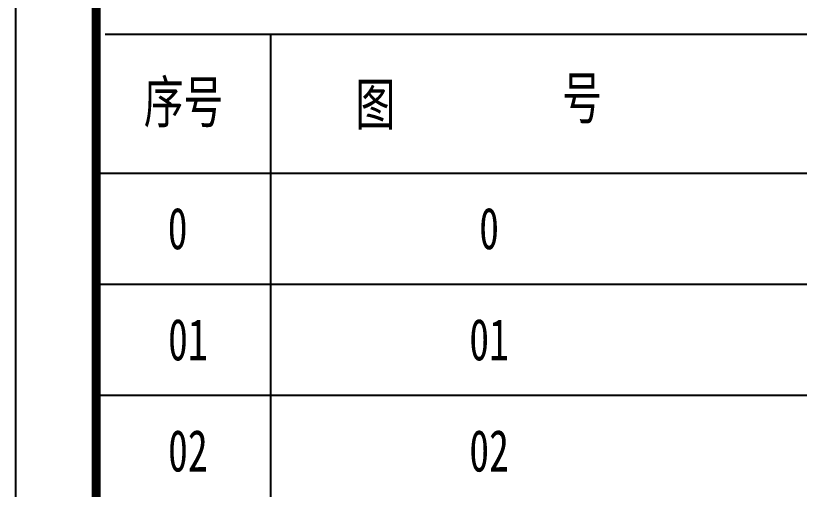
# Model space of a CAD drawing. Extents: x -695846 to 822170, y -413475 to 397179.
# Drawn here: x 335420 to 341061, y 95794 to 99203 of the extents above; entities that cross this region are included whole.
import ezdxf
from ezdxf.enums import TextEntityAlignment as Align

# ---------------------------------------------------------------- set-up
doc = ezdxf.new("R2010")
doc.units = 0
doc.header["$LTSCALE"] = 1000
doc.header["$MEASUREMENT"] = 0
doc.layers.add('图框', color=2, linetype='Continuous')
doc.styles.add('HZFS', font='', dxfattribs={"width": 0.72})
doc.styles.add('ST1', font='', dxfattribs={"width": 0.7})
doc.styles.get('HZFS').set_extended_font_data('STFangsong')
doc.styles.get('ST1').set_extended_font_data('SimSun')

msp = doc.modelspace()

# ---------------------------------------------------------------- linework, layer by layer
at = {"layer": '图框'}
for p, q in [((336064.9, 99070.6, -5024), (355917, 99070.6, -5024)), ((337255.1, 99070.6, -5024), (337255.1, 75670.5, -5024)), ((335999.5, 98070.6, -5024), (355922, 98070.6, -5024)), ((336064.9, 98070.6, -5024), (355917, 98070.6, -5024)), ((335999.5, 97270.6, -5024), (355917, 97270.6, -5024)), ((335999.5, 96470.5, -5024), (355917, 96470.5, -5024))]:
    msp.add_line(p, q, dxfattribs=at)
msp.add_lwpolyline([(335419.9, 103191.6), (356419.9, 103191.6), (356419.9, 73491.4), (335419.9, 73491.4)], close=True, dxfattribs=at)
at = {"layer": '图框', "const_width": 64.4, "elevation": -5024}
msp.add_lwpolyline([(335999.5, 102628.6), (335999.5, 73863.5)], dxfattribs=at)

# ---------------------------------------------------------------- texts
at = {"layer": '图框', "style": 'ST1', "width": 0.7}
for s, p in [('号', (339353.1, 98460.2, -5024)), ('序号', (336341.9, 98432.4, -5024)), ('图', (337865.5, 98415.9, -5024))]:
    msp.add_text(s, height=300, dxfattribs=at).set_placement(p)
at = {"layer": '图框', "style": 'HZFS', "width": 0.7}
for s, p in [('0', (336585.9, 97669.8, -5024)), ('0', (338828, 97669.8, -5024)), ('01', (336659.7, 96869.8, -5024)), ('01', (338828, 96869.8, -5024)), ('02', (336659.7, 96069.7, -5024)), ('02', (338828, 96069.7, -5024))]:
    msp.add_text(s, height=300, dxfattribs=at).set_placement(p, align=Align.MIDDLE)

doc.saveas('drawing.dxf')
